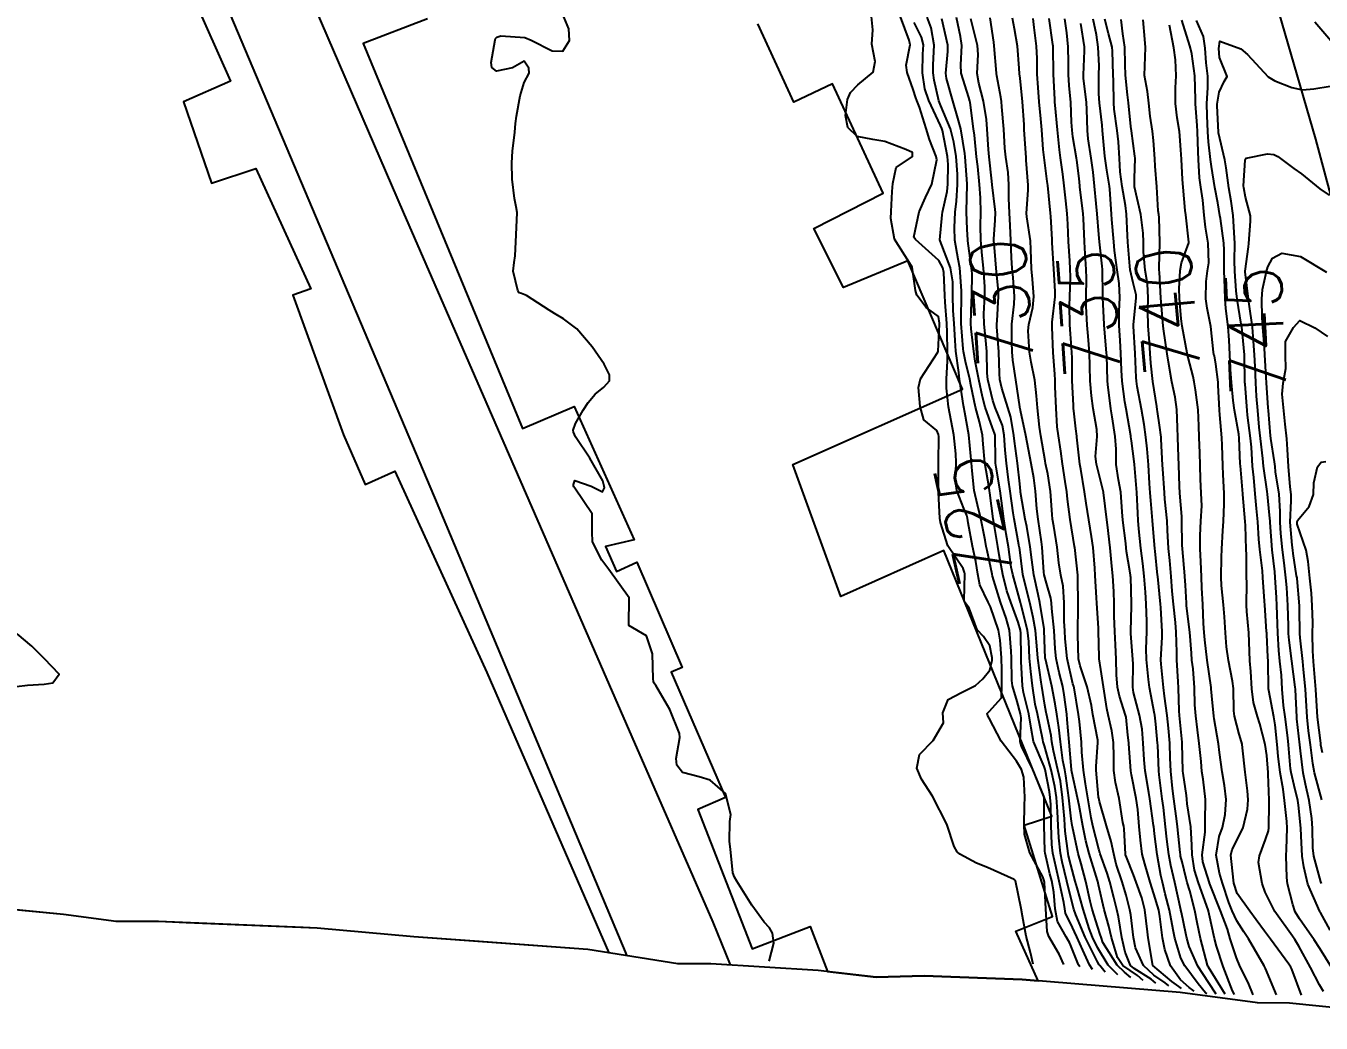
# Model space of a CAD drawing. Header units: metres. Extents: x 307586 to 320046, y 7427249 to 7434250.
# Drawn here: x 312588.5 to 312681.7, y 7431676.1 to 7431747.8 of the extents above; entities that cross this region are included whole.
import ezdxf
from ezdxf.enums import TextEntityAlignment as Align

# ---------------------------------------------------------------- set-up
doc = ezdxf.new("R2010")
doc.units = ezdxf.units.M
doc.header["$MEASUREMENT"] = 0
for name, color, linetype in [('Area', 45, 'Continuous'), ('Cotas', 45, 'Continuous'), ('Curvas de Nivel 1m', 11, 'Continuous'), ('Curvas de Nivel 5m', 15, 'Continuous'), ('Edificações', 30, 'Continuous'), ('Vias Primárias', 230, 'Continuous')]:
    doc.layers.add(name, color=color, linetype=linetype)
doc.styles.add('Style-STANDARD', font='STANDARD.shx')

msp = doc.modelspace()

# ---------------------------------------------------------------- linework, layer by layer
at = {"layer": 'Area'}
msp.add_polyline3d([(312692.459, 7431676.199, 750.47), (312679.41, 7431677.531, 742.591), (312677.107, 7431677.541, 741.64), (312671.544, 7431678.3, 740.989), (312660.178, 7431679.226, 726.461), (312653.148, 7431679.488, 726.862), (312649.679, 7431679.393, 724.551), (312645.508, 7431679.874, 726.24), (312637.781, 7431680.359, 722.692), (312635.425, 7431680.349, 722.73), (312628.939, 7431681.383, 722.869), (312616.424, 7431682.293, 725.75), (312609.477, 7431682.925, 726.231), (312608.456, 7431682.952, 726.271), (312598.061, 7431683.39, 725.202), (312595.015, 7431683.401, 725.82), (312591.212, 7431683.895, 722.299), (312583.632, 7431684.649, 725.821)], dxfattribs=at)
at = {"layer": 'Curvas de Nivel 1m', "flags": 128}
for points, elevation in [([(312641.993, 7431680.55), (312642.317, 7431681.845), (312642.228, 7431682.551), (312642, 7431682.927), (312641.631, 7431683.354), (312640.729, 7431684.569), (312639.669, 7431686.293), (312639.501, 7431686.582), (312639.375, 7431686.884), (312639.198, 7431688.585), (312639.134, 7431689.15), (312639.151, 7431690.586), (312639.225, 7431691.08), (312638.849, 7431692.589), (312637.752, 7431693.554), (312636.942, 7431693.799), (312635.758, 7431694.109), (312635.353, 7431694.634), (312635.282, 7431695.123), (312635.546, 7431696.632), (312635.526, 7431696.902), (312634.836, 7431698.64), (312633.83, 7431700.362), (312633.719, 7431700.539), (312633.675, 7431700.652), (312633.637, 7431700.852), (312633.587, 7431702.654), (312633.158, 7431703.943), (312631.883, 7431704.68), (312631.913, 7431706.68), (312630.448, 7431708.695), (312629.94, 7431709.381), (312629.266, 7431710.707), (312629.246, 7431711.425), (312629.254, 7431712.707), (312628.001, 7431714.549), (312627.928, 7431714.647), (312627.901, 7431714.722), (312627.903, 7431714.823), (312628.009, 7431715.104), (312629.17, 7431714.708), (312629.999, 7431714.302), (312630.129, 7431714.571), (312630.12, 7431714.699), (312630.009, 7431715.073), (312629.072, 7431716.71), (312628.048, 7431718.249), (312627.906, 7431718.576), (312627.884, 7431718.723), (312628.058, 7431719.198), (312628.614, 7431720.168), (312628.962, 7431720.711), (312629.478, 7431721.311), (312630.09, 7431721.823), (312630.507, 7431722.285), (312630.49, 7431722.696), (312630.111, 7431723.461), (312629.261, 7431724.709), (312628.142, 7431726.007), (312627.195, 7431726.734), (312626.533, 7431727.12), (312626.159, 7431727.359), (312624.533, 7431728.403), (312624.171, 7431728.545), (312624.001, 7431728.602), (312623.907, 7431728.774), (312623.577, 7431730.169), (312623.643, 7431730.778), (312623.709, 7431731.268), (312623.788, 7431732.777), (312623.847, 7431734.384), (312623.793, 7431734.777), (312623.655, 7431735.376), (312623.5, 7431736.782), (312623.462, 7431737.96), (312623.509, 7431738.782), (312623.677, 7431740.15), (312623.741, 7431740.779), (312623.802, 7431741.297), (312624.059, 7431742.774), (312624.352, 7431743.722), (312624.719, 7431744.407), (312624.7, 7431744.767), (312624.37, 7431745.272), (312623.51, 7431744.783), (312622.36, 7431744.531), (312622.032, 7431744.803), (312621.996, 7431745.174), (312622.278, 7431746.801), (312622.3, 7431746.885), (312622.386, 7431746.996), (312622.684, 7431747.092), (312624.395, 7431746.971), (312624.862, 7431746.765), (312626.382, 7431745.999), (312627.148, 7431745.976), (312627.616, 7431746.738), (312627.564, 7431747.576), (312627.093, 7431748.743)], 723), ([(312660.973, 7431680.33), (312660.778, 7431681.155), (312660.472, 7431682.332), (312660.206, 7431683.766), (312660.12, 7431684.335), (312659.703, 7431686.309), (312659.694, 7431686.34), (312659.673, 7431686.367), (312659.605, 7431686.409), (312657.682, 7431687.278), (312656.895, 7431687.582), (312655.691, 7431688.234), (312655.512, 7431688.392), (312655.294, 7431688.797), (312654.774, 7431690.399), (312653.743, 7431692.41), (312652.955, 7431693.623), (312652.61, 7431694.427), (312652.792, 7431695.41), (312653.793, 7431696.41), (312654.526, 7431697.682), (312654.473, 7431698.403), (312654.854, 7431699.368), (312655.828, 7431699.866), (312656.819, 7431700.375), (312657.352, 7431700.856), (312657.85, 7431701.475), (312658.034, 7431702.184), (312658.037, 7431702.358), (312657.872, 7431703.222), (312657.399, 7431703.888), (312656.953, 7431704.374), (312656.374, 7431705.915), (312656.036, 7431706.388), (312656.01, 7431706.485), (312656.056, 7431708.388), (312656.047, 7431708.501), (312655.937, 7431708.785), (312654.835, 7431710.401), (312654.303, 7431712.082), (312654.275, 7431712.407), (312654.171, 7431714.239), (312654.166, 7431714.408), (312654.157, 7431716.282), (312654.158, 7431716.409), (312654.186, 7431718.274), (312654.17, 7431718.409), (312654.056, 7431718.69), (312653.107, 7431719.468), (312652.845, 7431720.428), (312652.733, 7431721.791), (312652.864, 7431722.429), (312654.122, 7431724.342), (312654.135, 7431724.397), (312654.247, 7431726.314), (312654.245, 7431726.409), (312654.158, 7431726.893), (312653.281, 7431727.54), (312652.601, 7431728.434), (312652.513, 7431728.771), (312652.277, 7431730.439), (312652.195, 7431730.574), (312651.007, 7431732.452), (312650.747, 7431733.946), (312650.759, 7431734.455), (312650.83, 7431735.889), (312650.889, 7431736.454), (312651.128, 7431737.608), (312652.293, 7431738.405), (312652.306, 7431738.44), (312652.308, 7431738.455), (312652.296, 7431738.7), (312651.822, 7431738.92), (312650.303, 7431739.475), (312649.454, 7431739.622), (312648.306, 7431739.836), (312647.641, 7431740.497), (312647.477, 7431741.347), (312647.631, 7431742.497), (312647.837, 7431743.006), (312648.354, 7431743.56), (312649.468, 7431744.473), (312649.602, 7431745.244), (312649.362, 7431746.475), (312649.433, 7431747.505), (312649.34, 7431748.476)], 724), ([(312664.333, 7431680.13), (312664.244, 7431680.283), (312663.616, 7431681.836), (312663.361, 7431682.294), (312662.733, 7431683.403), (312662.567, 7431684.306), (312662.464, 7431685.505), (312662.31, 7431686.31), (312662.189, 7431686.824), (312661.843, 7431688.318), (312661.824, 7431688.448), (312661.776, 7431690.319), (312661.763, 7431692.299), (312661.762, 7431692.32), (312661.759, 7431692.336), (312661.744, 7431692.403), (312660.963, 7431694.328), (312660.133, 7431695.991), (312660.038, 7431696.338), (312660.108, 7431698.039), (312660.074, 7431698.337), (312659.822, 7431699.215), (312659.495, 7431700.343), (312659.455, 7431700.727), (312659.409, 7431702.345), (312659.389, 7431702.824), (312659.27, 7431704.346), (312659.039, 7431705.205), (312658.624, 7431706.353), (312658.058, 7431708.233), (312658.03, 7431708.359), (312657.938, 7431708.826), (312657.669, 7431710.083), (312657.608, 7431710.365), (312657.519, 7431710.807), (312657.21, 7431712.372), (312656.981, 7431713.363), (312656.742, 7431714.379), (312656.595, 7431715.811), (312656.542, 7431716.382), (312656.497, 7431716.845), (312656.346, 7431718.387), (312656.069, 7431719.995), (312655.987, 7431720.391), (312655.97, 7431720.496), (312655.681, 7431722.394), (312655.619, 7431722.883), (312655.417, 7431724.397), (312655.357, 7431725.176), (312655.288, 7431726.399), (312655.233, 7431727.328), (312655.208, 7431728.4), (312655.188, 7431729.395), (312655.023, 7431730.402), (312654.285, 7431732.346), (312654.27, 7431732.41), (312654.431, 7431734.218), (312654.462, 7431734.408), (312654.788, 7431735.882), (312654.845, 7431736.404), (312654.869, 7431737.822), (312654.816, 7431738.405), (312654.453, 7431740.267), (312654.413, 7431740.409), (312654.316, 7431740.633), (312653.462, 7431742.423), (312653.184, 7431743.26), (312653.011, 7431744.43), (312653.05, 7431745.763), (312653.077, 7431746.43), (312652.953, 7431746.986), (312652.409, 7431748.039)], 726), ([(312665.243, 7431679.94), (312665.035, 7431680.276), (312664.555, 7431681.334), (312664.126, 7431682.285), (312663.633, 7431683.32), (312663.313, 7431683.969), (312663.25, 7431684.296), (312663.19, 7431684.757), (312662.852, 7431686.302), (312662.631, 7431687.254), (312662.404, 7431688.309), (312662.324, 7431688.936), (312662.271, 7431690.312), (312662.244, 7431691.804), (312662.206, 7431692.313), (312662.147, 7431692.714), (312661.834, 7431694.319), (312661.766, 7431694.531), (312661.006, 7431696.328), (312660.831, 7431697.301), (312660.668, 7431698.331), (312660.291, 7431699.872), (312660.217, 7431700.336), (312660.114, 7431702.083), (312660.104, 7431702.338), (312660.088, 7431704.13), (312660.064, 7431704.338), (312659.891, 7431704.91), (312659.363, 7431706.346), (312659.093, 7431707.177), (312658.795, 7431708.351), (312658.531, 7431709.77), (312658.439, 7431710.355), (312658.116, 7431712.224), (312658.094, 7431712.359), (312657.992, 7431713.295), (312657.863, 7431714.224), (312657.839, 7431714.362), (312657.801, 7431714.568), (312657.497, 7431716.368), (312657.39, 7431717.72), (312657.334, 7431718.377), (312657.112, 7431719.33), (312656.823, 7431720.383), (312656.501, 7431721.982), (312656.418, 7431722.387), (312656.116, 7431723.658), (312655.969, 7431724.392), (312655.944, 7431724.573), (312655.809, 7431726.393), (312655.796, 7431726.754), (312655.812, 7431728.394), (312655.813, 7431728.757), (312655.706, 7431730.395), (312655.587, 7431731.011), (312655.339, 7431732.399), (312655.322, 7431733.31), (312655.377, 7431734.399), (312655.455, 7431735.198), (312655.535, 7431736.397), (312655.534, 7431737.144), (312655.429, 7431738.399), (312655.279, 7431739.425), (312655.035, 7431740.403), (312654.337, 7431742.039), (312654.195, 7431742.412), (312653.845, 7431743.905), (312653.775, 7431744.419), (312653.793, 7431744.998), (312653.859, 7431746.418), (312653.63, 7431747.647), (312653.363, 7431748.426)], 727), ([(312666.163, 7431679.74), (312665.765, 7431680.225), (312665.73, 7431680.268), (312665.596, 7431680.484), (312664.716, 7431682.279), (312664.058, 7431683.867), (312663.915, 7431684.287), (312663.657, 7431685.21), (312663.391, 7431686.294), (312663.075, 7431687.687), (312662.955, 7431688.301), (312662.813, 7431689.413), (312662.769, 7431690.304), (312662.738, 7431691.295), (312662.653, 7431692.306), (312662.541, 7431693.098), (312662.284, 7431694.312), (312661.789, 7431696.037), (312661.696, 7431696.321), (312661.665, 7431696.451), (312661.279, 7431698.325), (312661.132, 7431699.014), (312660.932, 7431700.329), (312660.817, 7431701.362), (312660.726, 7431702.331), (312660.67, 7431703.537), (312660.579, 7431704.333), (312660.118, 7431706.13), (312660.059, 7431706.339), (312659.918, 7431706.864), (312659.508, 7431708.344), (312659.402, 7431708.882), (312659.201, 7431710.348), (312659.047, 7431711.269), (312658.869, 7431712.351), (312658.703, 7431713.646), (312658.603, 7431714.354), (312658.319, 7431716.067), (312658.274, 7431716.358), (312658.262, 7431716.585), (312658.235, 7431718.367), (312658.208, 7431718.521), (312658.058, 7431718.904), (312657.527, 7431720.375), (312657.338, 7431721.124), (312657.067, 7431722.38), (312656.809, 7431723.69), (312656.72, 7431724.384), (312656.527, 7431726.006), (312656.502, 7431726.387), (312656.55, 7431728.006), (312656.561, 7431728.386), (312656.579, 7431729.996), (312656.551, 7431730.386), (312656.278, 7431732.334), (312656.27, 7431732.39), (312656.231, 7431733.191), (312656.184, 7431734.391), (312656.182, 7431734.453), (312656.223, 7431736.39), (312656.223, 7431736.441), (312656.081, 7431738.392), (312656.062, 7431738.626), (312655.764, 7431740.395), (312655.56, 7431741.162), (312655.204, 7431742.401), (312654.746, 7431744.019), (312654.695, 7431744.407), (312654.846, 7431745.946), (312654.835, 7431746.406), (312654.412, 7431748.306)], 728), ([(312667.073, 7431679.55), (312666.629, 7431679.997), (312666.384, 7431680.258), (312665.612, 7431681.526), (312665.252, 7431682.274), (312665.004, 7431682.902), (312664.568, 7431684.281), (312664.138, 7431685.813), (312664.011, 7431686.287), (312663.685, 7431687.46), (312663.52, 7431688.121), (312663.489, 7431688.293), (312663.292, 7431689.879), (312663.265, 7431690.297), (312663.244, 7431690.773), (312663.097, 7431692.3), (312662.936, 7431693.484), (312662.763, 7431694.305), (312662.431, 7431695.663), (312662.326, 7431696.312), (312662.265, 7431696.78), (312661.929, 7431698.318), (312661.91, 7431698.414), (312661.819, 7431698.954), (312661.607, 7431700.322), (312661.565, 7431700.595), (312661.303, 7431702.326), (312661.258, 7431702.937), (312661.143, 7431704.327), (312660.978, 7431705.248), (312660.738, 7431706.332), (312660.328, 7431707.937), (312660.246, 7431708.337), (312659.987, 7431710.305), (312659.981, 7431710.34), (312659.955, 7431710.483), (312659.61, 7431712.344), (312659.541, 7431712.791), (312659.32, 7431714.347), (312659.206, 7431715.158), (312659.059, 7431716.35), (312658.969, 7431717.278), (312658.903, 7431718.357), (312658.766, 7431719.065), (312658.248, 7431720.367), (312658.08, 7431720.855), (312657.722, 7431722.374), (312657.657, 7431722.825), (312657.633, 7431724.375), (312657.596, 7431724.911), (312657.444, 7431726.377), (312657.438, 7431727.099), (312657.502, 7431728.377), (312657.502, 7431729.055), (312657.406, 7431730.378), (312657.31, 7431731.275), (312657.216, 7431732.38), (312657.183, 7431733.431), (312657.204, 7431734.38), (312657.2, 7431735.439), (312657.126, 7431736.381), (312656.99, 7431737.679), (312656.909, 7431738.384), (312656.747, 7431739.947), (312656.696, 7431740.386), (312656.453, 7431742.277), (312656.426, 7431742.389), (312656.345, 7431742.642), (312655.798, 7431744.396), (312655.765, 7431745.003), (312655.841, 7431746.396), (312655.76, 7431747.036), (312655.472, 7431748.399)], 729), ([(312668.903, 7431679.16), (312668.491, 7431679.507), (312667.435, 7431680.242), (312667.039, 7431680.811), (312666.624, 7431682.255), (312666.427, 7431683.054), (312666.076, 7431684.263), (312665.669, 7431686.034), (312665.629, 7431686.27), (312665.613, 7431686.331), (312665.018, 7431688.277), (312664.779, 7431689.203), (312664.546, 7431690.282), (312664.276, 7431691.744), (312664.176, 7431692.286), (312663.761, 7431694.147), (312663.738, 7431694.266), (312663.735, 7431694.29), (312663.726, 7431694.328), (312663.567, 7431696.293), (312663.436, 7431697.922), (312663.396, 7431698.296), (312663.209, 7431699.682), (312663.102, 7431700.301), (312662.857, 7431701.295), (312662.634, 7431702.308), (312662.565, 7431703.005), (312662.484, 7431704.311), (312662.322, 7431705.898), (312662.3, 7431706.314), (312662.259, 7431706.657), (312661.927, 7431707.714), (312661.766, 7431708.322), (312661.738, 7431708.519), (312661.623, 7431710.323), (312661.582, 7431710.7), (312661.334, 7431712.326), (312661.245, 7431713.073), (312661.15, 7431714.329), (312661.037, 7431715.31), (312660.845, 7431716.332), (312660.543, 7431717.84), (312660.445, 7431718.336), (312660.071, 7431720.138), (312660.037, 7431720.305), (312660.029, 7431720.341), (312660.011, 7431720.404), (312659.733, 7431722.346), (312659.526, 7431723.758), (312659.475, 7431724.35), (312659.438, 7431725.046), (312659.448, 7431726.351), (312659.613, 7431727.794), (312659.639, 7431728.348), (312659.529, 7431729.693), (312659.461, 7431730.351), (312659.412, 7431731.144), (312659.361, 7431732.353), (312659.315, 7431733.435), (312659.279, 7431734.354), (312659.239, 7431735.374), (312659.223, 7431736.356), (312659.168, 7431737.243), (312659.004, 7431738.359), (312658.936, 7431738.997), (312658.857, 7431740.362), (312658.724, 7431741.978), (312658.691, 7431742.365), (312658.651, 7431742.671), (312658.361, 7431744.217), (312658.336, 7431744.37), (312658.334, 7431744.399), (312658.181, 7431746.372), (312658.146, 7431746.622), (312657.878, 7431748.375)], 731), ([(312669.813, 7431678.97), (312669.474, 7431679.249), (312668.246, 7431680.014), (312667.982, 7431680.236), (312667.607, 7431681.189), (312667.352, 7431682.244), (312667.112, 7431683.722), (312666.999, 7431684.25), (312666.781, 7431685.128), (312666.497, 7431686.258), (312666.297, 7431686.879), (312665.8, 7431688.268), (312665.771, 7431688.347), (312665.696, 7431688.602), (312665.267, 7431690.274), (312665.154, 7431690.843), (312664.917, 7431692.278), (312664.738, 7431693.295), (312664.598, 7431694.282), (312664.487, 7431695.579), (312664.45, 7431696.283), (312664.317, 7431697.776), (312664.237, 7431698.286), (312663.919, 7431700.203), (312663.899, 7431700.289), (312663.836, 7431700.482), (312663.416, 7431702.297), (312663.29, 7431703.712), (312663.261, 7431704.299), (312663.213, 7431704.98), (312663.2, 7431706.301), (312663.125, 7431707.502), (312662.973, 7431708.304), (312662.827, 7431709.192), (312662.699, 7431710.309), (312662.458, 7431711.831), (312662.374, 7431712.314), (312662.342, 7431712.671), (312662.224, 7431714.317), (312662.022, 7431715.583), (312661.868, 7431716.322), (312661.834, 7431716.523), (312661.533, 7431718.325), (312661.444, 7431718.941), (312661.289, 7431720.328), (312661.217, 7431721.197), (312661.09, 7431722.33), (312660.839, 7431723.609), (312660.718, 7431724.334), (312660.617, 7431725.864), (312660.657, 7431726.335), (312660.944, 7431727.554), (312661.033, 7431728.331), (312660.924, 7431729.594), (312660.854, 7431730.333), (312660.821, 7431731.727), (312660.775, 7431732.334), (312660.519, 7431734.059), (312660.509, 7431734.337), (312660.611, 7431735.993), (312660.608, 7431736.337), (312660.483, 7431738.146), (312660.47, 7431738.338), (312660.337, 7431740.315), (312660.34, 7431740.34), (312660.319, 7431740.716), (312660.214, 7431742.342), (312660.045, 7431744.029), (312660.003, 7431744.345), (312659.968, 7431744.747), (312659.853, 7431746.348), (312659.642, 7431747.588), (312659.489, 7431748.354)], 732), ([(312670.733, 7431678.77), (312670.47, 7431678.987), (312669.661, 7431679.524), (312668.918, 7431680.227), (312668.347, 7431681.498), (312668.19, 7431682.234), (312668.009, 7431683.867), (312667.944, 7431684.237), (312667.659, 7431685.289), (312667.375, 7431686.244), (312666.96, 7431687.525), (312666.771, 7431688.254), (312666.581, 7431689.136), (312666.253, 7431690.262), (312665.739, 7431692.031), (312665.695, 7431692.27), (312665.686, 7431692.328), (312665.506, 7431694.273), (312665.5, 7431694.539), (312665.637, 7431696.272), (312665.628, 7431696.438), (312665.279, 7431698.275), (312665.171, 7431698.925), (312664.864, 7431700.28), (312664.353, 7431701.787), (312664.232, 7431702.286), (312664.188, 7431703.979), (312664.19, 7431704.287), (312664.216, 7431705.979), (312664.217, 7431706.287), (312664.193, 7431708.025), (312664.18, 7431708.288), (312663.966, 7431710.277), (312663.954, 7431710.35), (312663.638, 7431712.295), (312663.456, 7431713.757), (312663.394, 7431714.299), (312663.28, 7431715.035), (312663.093, 7431716.304), (312662.962, 7431717.226), (312662.793, 7431718.309), (312662.708, 7431718.959), (312662.622, 7431720.312), (312662.57, 7431721.839), (312662.557, 7431722.313), (312662.534, 7431722.741), (312662.413, 7431724.316), (312662.343, 7431726.124), (312662.334, 7431726.317), (312662.34, 7431726.502), (312662.551, 7431728.314), (312662.561, 7431728.699), (312662.461, 7431730.316), (312662.349, 7431732.19), (312662.341, 7431732.318), (312662.337, 7431732.431), (312662.241, 7431734.082), (312662.225, 7431734.32), (312662.224, 7431734.34), (312662.024, 7431736.322), (312661.987, 7431736.612), (312661.769, 7431738.325), (312661.709, 7431738.916), (312661.595, 7431740.327), (312661.529, 7431741.124), (312661.42, 7431742.329), (312661.327, 7431743.356), (312661.275, 7431744.331), (312661.255, 7431745.456), (312661.217, 7431746.332), (312661.058, 7431747.682), (312660.968, 7431748.334)], 733), ([(312671.643, 7431678.58), (312671.467, 7431678.724), (312670.965, 7431679.073), (312669.589, 7431680.22), (312669.244, 7431682.224), (312669.194, 7431682.658), (312669.022, 7431684.226), (312668.794, 7431685.091), (312668.39, 7431686.233), (312668.2, 7431686.756), (312667.691, 7431688.027), (312667.633, 7431688.182), (312667.621, 7431688.241), (312667.533, 7431690.065), (312667.502, 7431690.243), (312667.437, 7431690.524), (312667.163, 7431692.249), (312666.895, 7431693.394), (312666.78, 7431694.255), (312666.79, 7431695.242), (312666.752, 7431696.256), (312666.643, 7431697.099), (312666.381, 7431698.261), (312666.277, 7431698.722), (312666.03, 7431700.267), (312665.852, 7431701.524), (312665.736, 7431702.271), (312665.722, 7431702.414), (312665.68, 7431704.272), (312665.669, 7431704.489), (312665.553, 7431706.274), (312665.532, 7431706.659), (312665.441, 7431708.275), (312665.404, 7431708.81), (312665.284, 7431710.277), (312665.172, 7431711.071), (312664.973, 7431712.28), (312664.79, 7431713.487), (312664.67, 7431714.283), (312664.398, 7431715.915), (312664.343, 7431716.287), (312664.13, 7431718.212), (312664.122, 7431718.289), (312664.058, 7431718.823), (312663.898, 7431720.12), (312663.884, 7431720.293), (312663.872, 7431720.497), (312663.783, 7431722.295), (312663.778, 7431723.954), (312663.77, 7431724.295), (312663.744, 7431724.68), (312663.625, 7431726.298), (312663.587, 7431727.718), (312663.611, 7431728.298), (312663.663, 7431729.773), (312663.646, 7431730.298), (312663.608, 7431730.893), (312663.524, 7431732.3), (312663.467, 7431733.534), (312663.423, 7431734.302), (312663.338, 7431735.223), (312663.211, 7431736.306), (312663.107, 7431737.133), (312662.948, 7431738.31), (312662.875, 7431738.888), (312662.729, 7431740.314), (312662.564, 7431742.092), (312662.546, 7431742.317), (312662.533, 7431742.505), (312662.433, 7431744.319), (312662.414, 7431746.299), (312662.414, 7431746.32), (312662.412, 7431746.338), (312662.394, 7431746.467), (312662.126, 7431748.323)], 734), ([(312673.473, 7431678.19), (312673.436, 7431678.217), (312673.375, 7431678.272), (312672.861, 7431678.9), (312671.888, 7431680.196), (312671.601, 7431680.747), (312671.165, 7431682.205), (312671.049, 7431682.785), (312670.781, 7431684.209), (312670.479, 7431685.394), (312670.275, 7431686.214), (312670.164, 7431686.701), (312669.894, 7431688.218), (312669.708, 7431689.707), (312669.651, 7431690.221), (312669.645, 7431690.29), (312669.369, 7431692.224), (312669.292, 7431692.68), (312669.047, 7431694.227), (312668.973, 7431695.03), (312668.895, 7431696.229), (312668.809, 7431697.224), (312668.636, 7431698.232), (312668.202, 7431699.863), (312668.143, 7431700.237), (312668.162, 7431701.933), (312668.152, 7431702.237), (312668.011, 7431704.109), (312668.008, 7431704.239), (312668.045, 7431706.105), (312668.045, 7431706.239), (312667.996, 7431708.175), (312667.991, 7431708.239), (312667.986, 7431708.292), (312667.937, 7431708.603), (312667.705, 7431710.007), (312667.674, 7431710.253), (312667.641, 7431710.569), (312667.438, 7431712.255), (312667.391, 7431712.854), (312667.282, 7431714.257), (312667.112, 7431715.163), (312666.949, 7431716.261), (312666.94, 7431717.365), (312666.871, 7431718.262), (312666.654, 7431719.677), (312666.569, 7431720.265), (312666.347, 7431722.02), (312666.326, 7431722.268), (312666.273, 7431724.117), (312666.264, 7431724.269), (312666.145, 7431725.721), (312666.095, 7431726.271), (312666.089, 7431726.335), (312665.996, 7431728.272), (312665.994, 7431728.453), (312665.956, 7431730.272), (312665.939, 7431730.53), (312665.761, 7431732.275), (312665.713, 7431732.79), (312665.572, 7431734.277), (312665.5, 7431735.031), (312665.398, 7431736.279), (312665.292, 7431737.271), (312665.14, 7431738.282), (312664.927, 7431739.664), (312664.878, 7431740.284), (312664.842, 7431741.779), (312664.804, 7431742.285), (312664.605, 7431744.043), (312664.6, 7431744.288), (312664.683, 7431745.993), (312664.668, 7431746.287), (312664.41, 7431747.976)], 736), ([(312674.153, 7431678.16), (312673.581, 7431679.009), (312672.821, 7431680.182), (312672.208, 7431681.597), (312672.043, 7431682.194), (312671.967, 7431682.536), (312671.641, 7431684.049), (312671.608, 7431684.2), (312671.601, 7431684.243), (312671.175, 7431686.205), (312670.887, 7431687.41), (312670.734, 7431688.21), (312670.603, 7431689.312), (312670.51, 7431690.212), (312670.346, 7431691.601), (312670.267, 7431692.215), (312670.036, 7431693.942), (312670.013, 7431694.217), (312669.938, 7431696.071), (312669.927, 7431696.219), (312669.807, 7431697.582), (312669.729, 7431698.221), (312669.714, 7431698.321), (312669.336, 7431700.225), (312669.271, 7431700.796), (312669.138, 7431702.227), (312669.101, 7431702.997), (312669.152, 7431704.227), (312669.161, 7431704.961), (312669.113, 7431706.228), (312669.064, 7431707.086), (312668.967, 7431708.23), (312668.859, 7431709.148), (312668.73, 7431710.238), (312668.582, 7431711.633), (312668.529, 7431712.242), (312668.5, 7431712.755), (312668.442, 7431714.243), (312668.295, 7431715.98), (312668.271, 7431716.246), (312668.253, 7431716.465), (312668.05, 7431717.947), (312668.009, 7431718.25), (312667.996, 7431718.309), (312667.661, 7431720.254), (312667.577, 7431720.758), (312667.378, 7431722.257), (312667.325, 7431723.043), (312667.288, 7431724.258), (312667.232, 7431725.164), (312667.163, 7431726.26), (312667.154, 7431727.269), (312667.214, 7431728.26), (312667.168, 7431729.275), (312667.017, 7431730.262), (312666.837, 7431731.64), (312666.78, 7431732.264), (312666.636, 7431733.869), (312666.606, 7431734.266), (312666.486, 7431736.051), (312666.46, 7431736.268), (312666.284, 7431737.421), (312666.151, 7431738.271), (312666.13, 7431738.436), (312665.974, 7431740.273), (312665.942, 7431740.651), (312665.755, 7431742.276), (312665.705, 7431742.921), (312665.707, 7431744.277), (312665.719, 7431744.931), (312665.662, 7431746.277), (312665.524, 7431747.157), (312665.294, 7431748.281)], 737), ([(312674.803, 7431678.16), (312673.592, 7431680.1), (312673.549, 7431680.171), (312673.518, 7431680.247), (312673.018, 7431682.179), (312672.778, 7431683.326), (312672.599, 7431684.186), (312672.255, 7431685.601), (312672.067, 7431686.194), (312671.977, 7431686.496), (312671.688, 7431687.691), (312671.588, 7431688.097), (312671.567, 7431688.201), (312671.55, 7431688.346), (312671.367, 7431690.203), (312671.32, 7431690.602), (312671.097, 7431692.206), (312671.003, 7431692.955), (312670.892, 7431694.209), (312670.845, 7431695.141), (312670.801, 7431696.21), (312670.72, 7431697.295), (312670.613, 7431698.212), (312670.432, 7431699.609), (312670.367, 7431700.215), (312670.182, 7431701.893), (312670.17, 7431702.217), (312670.263, 7431703.832), (312670.262, 7431704.216), (312670.158, 7431705.969), (312670.136, 7431706.218), (312669.944, 7431708.209), (312669.934, 7431708.305), (312669.748, 7431710.019), (312669.724, 7431710.223), (312669.7, 7431710.481), (312669.558, 7431712.226), (312669.438, 7431713.67), (312669.4, 7431714.229), (312669.355, 7431714.887), (312669.267, 7431716.231), (312669.188, 7431717.377), (312669.095, 7431718.234), (312668.959, 7431719.134), (312668.768, 7431720.24), (312668.468, 7431721.873), (312668.406, 7431722.245), (312668.384, 7431722.524), (312668.321, 7431724.247), (312668.208, 7431726.193), (312668.206, 7431726.249), (312668.206, 7431726.301), (312668.4, 7431728.247), (312668.392, 7431728.464), (312668.184, 7431729.324), (312667.966, 7431730.252), (312667.926, 7431730.524), (312667.787, 7431732.254), (312667.756, 7431732.726), (312667.685, 7431734.256), (312667.619, 7431734.89), (312667.379, 7431736.259), (312667.249, 7431737.295), (312667.198, 7431738.261), (312667.11, 7431739.457), (312667.013, 7431740.263), (312666.803, 7431741.798), (312666.771, 7431742.266), (312666.748, 7431743.877), (312666.734, 7431744.266), (312666.685, 7431745.971), (312666.654, 7431746.267), (312666.403, 7431747.247), (312666.138, 7431748.273)], 738), ([(312675.453, 7431678.15), (312675.312, 7431678.416), (312674.656, 7431680.159), (312674.169, 7431681.61), (312674.015, 7431682.166), (312673.64, 7431683.92), (312673.601, 7431684.129), (312673.594, 7431684.171), (312673.571, 7431684.244), (312672.874, 7431686.182), (312672.587, 7431687.091), (312672.416, 7431688.189), (312672.4, 7431688.889), (312672.313, 7431690.191), (312672.068, 7431691.865), (312672.037, 7431692.196), (312672.012, 7431692.462), (312671.761, 7431694.054), (312671.745, 7431694.2), (312671.744, 7431694.22), (312671.7, 7431696.201), (312671.694, 7431696.301), (312671.503, 7431698.203), (312671.479, 7431698.541), (312671.437, 7431700.204), (312671.415, 7431700.629), (312671.321, 7431702.205), (312671.31, 7431702.764), (312671.26, 7431704.206), (312671.21, 7431704.89), (312671.069, 7431706.208), (312670.984, 7431707.148), (312670.903, 7431708.21), (312670.802, 7431709.353), (312670.725, 7431710.212), (312670.648, 7431711.538), (312670.607, 7431712.214), (312670.458, 7431713.755), (312670.418, 7431714.216), (312670.304, 7431715.942), (312670.285, 7431716.217), (312670.189, 7431718.081), (312670.181, 7431718.219), (312670.062, 7431719.093), (312669.926, 7431720.077), (312669.904, 7431720.223), (312669.865, 7431720.435), (312669.577, 7431722.228), (312669.434, 7431723.548), (312669.394, 7431724.231), (312669.344, 7431725.023), (312669.251, 7431726.234), (312669.229, 7431727.3), (312669.254, 7431728.234), (312669.193, 7431729.244), (312669.04, 7431730.237), (312668.912, 7431731.54), (312668.905, 7431732.24), (312668.887, 7431732.898), (312668.732, 7431734.243), (312668.272, 7431736.213), (312668.264, 7431736.25), (312668.279, 7431736.839), (312668.322, 7431738.25), (312668.319, 7431738.275), (312668.295, 7431738.434), (312668.045, 7431740.253), (312668.003, 7431740.568), (312667.831, 7431742.255), (312667.777, 7431742.828), (312667.627, 7431744.257), (312667.6, 7431745.032), (312667.566, 7431746.258), (312667.438, 7431747.224), (312667.316, 7431748.261)], 739), ([(312678.493, 7431678.11), (312677.694, 7431680.017), (312677.644, 7431680.119), (312677.594, 7431680.21), (312676.474, 7431682.137), (312676.135, 7431682.649), (312675.636, 7431683.432), (312675.297, 7431684.153), (312675.056, 7431684.752), (312674.591, 7431686.161), (312674.39, 7431686.873), (312674.134, 7431688.166), (312674.362, 7431689.508), (312674.594, 7431690.161), (312674.794, 7431691.092), (312674.854, 7431692.159), (312674.745, 7431693.168), (312674.575, 7431694.162), (312674.389, 7431695.558), (312674.308, 7431696.165), (312674.007, 7431697.972), (312673.975, 7431698.168), (312673.827, 7431699.617), (312673.786, 7431700.124), (312673.784, 7431700.171), (312673.777, 7431700.227), (312673.488, 7431702.176), (312673.338, 7431703.639), (312673.292, 7431704.179), (312673.241, 7431704.831), (312673.182, 7431706.181), (312673.125, 7431707.382), (312673.091, 7431708.183), (312673.05, 7431709.289), (312673.002, 7431710.184), (312672.991, 7431711.162), (312673.05, 7431712.184), (312673.104, 7431713.293), (312673.067, 7431714.184), (312673.006, 7431715.197), (312672.983, 7431716.186), (312672.96, 7431717.105), (312672.918, 7431718.187), (312672.903, 7431719.029), (312672.854, 7431720.188), (312672.659, 7431721.627), (312672.567, 7431722.193), (312672.49, 7431722.578), (312672.121, 7431723.958), (312672.066, 7431724.201), (312672.051, 7431724.273), (312671.703, 7431726.204), (312671.635, 7431726.728), (312671.515, 7431728.207), (312671.488, 7431728.898), (312671.551, 7431730.206), (312671.65, 7431730.756), (312672.168, 7431732.201), (312672.176, 7431732.247), (312671.95, 7431734.203), (312671.92, 7431734.531), (312671.779, 7431736.205), (312671.733, 7431736.751), (312671.657, 7431738.206), (312671.614, 7431738.893), (312671.499, 7431740.208), (312671.342, 7431741.196), (312671.209, 7431742.211), (312671.212, 7431743.353), (312671.268, 7431744.211), (312671.229, 7431745.363), (312671.097, 7431746.213), (312670.782, 7431747.843)], 741), ([(312680.293, 7431678.09), (312679.591, 7431679.956), (312679.526, 7431680.101), (312679.377, 7431680.321), (312678.065, 7431682.116), (312677.629, 7431682.696), (312677.024, 7431683.517), (312676.558, 7431684.136), (312675.662, 7431685.418), (312675.42, 7431686.153), (312675.244, 7431687.71), (312675.21, 7431688.155), (312675.287, 7431688.564), (312675.705, 7431689.369), (312676.076, 7431690.145), (312676.399, 7431691.474), (312676.445, 7431692.139), (312676.4, 7431692.791), (312676.225, 7431694.143), (312676.041, 7431695.894), (312676.005, 7431696.147), (312675.964, 7431696.317), (312675.8, 7431696.863), (312675.471, 7431698.153), (312675.423, 7431698.547), (312675.384, 7431700.154), (312675.313, 7431700.683), (312675.026, 7431702.158), (312674.892, 7431703.14), (312674.824, 7431704.161), (312674.752, 7431705.309), (312674.664, 7431706.162), (312674.533, 7431707.558), (312674.516, 7431708.164), (312674.526, 7431709.586), (312674.548, 7431710.164), (312674.624, 7431711.513), (312674.662, 7431712.163), (312674.721, 7431713.438), (312674.708, 7431714.163), (312674.656, 7431715.532), (312674.632, 7431716.164), (312674.571, 7431717.641), (312674.549, 7431718.165), (312674.416, 7431719.82), (312674.389, 7431720.167), (312674.295, 7431721.973), (312674.28, 7431722.168), (312674.116, 7431723.482), (312674.013, 7431724.062), (312673.986, 7431724.172), (312673.953, 7431724.346), (312673.762, 7431726.176), (312673.494, 7431727.508), (312673.4, 7431728.182), (312673.415, 7431729.412), (312673.527, 7431730.18), (312673.618, 7431730.762), (312673.58, 7431732.18), (312673.384, 7431733.332), (312673.277, 7431734.184), (312673.179, 7431735.266), (312673.032, 7431736.189), (312672.95, 7431736.86), (312672.88, 7431738.191), (312672.852, 7431738.746), (312672.796, 7431740.193), (312672.773, 7431740.646), (312672.663, 7431742.195), (312672.659, 7431742.508), (312672.619, 7431744.196), (312672.387, 7431745.776), (312672.288, 7431746.201), (312672.244, 7431746.352), (312671.684, 7431748.207)], 742), ([(312681.855, 7431678.355), (312681.58, 7431678.829), (312680.934, 7431680.087), (312680.08, 7431681.631), (312679.796, 7431682.098), (312679.625, 7431682.337), (312678.359, 7431684.113), (312677.663, 7431685.492), (312677.45, 7431686.123), (312677.196, 7431687.635), (312677.258, 7431688.127), (312677.705, 7431689.293), (312677.904, 7431689.925), (312677.927, 7431690.118), (312677.968, 7431691.889), (312677.961, 7431692.118), (312677.893, 7431693.988), (312677.88, 7431694.119), (312677.781, 7431695.328), (312677.664, 7431696.122), (312677.288, 7431697.608), (312677.107, 7431698.131), (312676.825, 7431699.137), (312676.708, 7431700.137), (312676.628, 7431701.362), (312676.577, 7431702.139), (312676.552, 7431702.825), (312676.486, 7431704.144), (312676.36, 7431705.692), (312676.336, 7431706.146), (312676.339, 7431707.736), (312676.336, 7431708.146), (312676.318, 7431709.777), (312676.303, 7431710.146), (312676.248, 7431711.878), (312676.232, 7431712.148), (312676.06, 7431714.092), (312676.058, 7431714.149), (312676.012, 7431714.733), (312675.884, 7431716.151), (312675.877, 7431716.309), (312675.808, 7431718.152), (312675.774, 7431718.435), (312675.462, 7431720.156), (312675.377, 7431720.864), (312675.257, 7431722.158), (312675.175, 7431723.096), (312675.128, 7431724.16), (312675.09, 7431725.209), (312675.011, 7431726.161), (312674.85, 7431727.479), (312674.786, 7431728.164), (312674.736, 7431729.615), (312674.723, 7431730.165), (312674.712, 7431731.669), (312674.688, 7431732.165), (312674.457, 7431733.952), (312674.42, 7431734.168), (312674.257, 7431735.079), (312674.041, 7431736.173), (312673.802, 7431737.691), (312673.741, 7431738.178), (312673.594, 7431739.469), (312673.544, 7431740.182), (312673.489, 7431741.342), (312673.475, 7431742.183), (312673.542, 7431743.369), (312673.536, 7431744.182), (312673.419, 7431745.143), (312673.346, 7431746.186), (312673.241, 7431747.027), (312672.732, 7431748.195)], 743), ([(312681.249, 7431748.092), (312682.399, 7431746.736)], 743), ([(312682.473, 7431680.067), (312681.613, 7431681.451), (312681.2, 7431682.084), (312680.144, 7431683.589), (312679.836, 7431684.098), (312679.651, 7431684.613), (312679.287, 7431686.104), (312679.222, 7431686.56), (312679.19, 7431688.105), (312679.211, 7431688.591), (312679.256, 7431690.105), (312679.23, 7431690.595), (312679.068, 7431692.107), (312678.953, 7431692.906), (312678.749, 7431694.11), (312678.613, 7431695.279), (312678.539, 7431696.113), (312678.38, 7431697.542), (312678.29, 7431698.115), (312677.935, 7431700.016), (312677.921, 7431700.119), (312677.883, 7431702.099), (312677.878, 7431702.12), (312677.88, 7431702.137), (312677.866, 7431702.412), (312677.786, 7431704.035), (312677.78, 7431704.131), (312677.772, 7431704.244), (312677.638, 7431706.133), (312677.617, 7431706.432), (312677.513, 7431708.134), (312677.467, 7431708.606), (312677.28, 7431710.137), (312677.216, 7431710.885), (312677.133, 7431712.139), (312677.048, 7431713.084), (312676.956, 7431714.14), (312676.843, 7431715.319), (312676.769, 7431716.143), (312676.686, 7431717.505), (312676.624, 7431718.144), (312676.4, 7431719.816), (312676.366, 7431720.147), (312676.221, 7431722.029), (312676.215, 7431722.149), (312676.176, 7431724.096), (312676.172, 7431724.15), (312676.131, 7431724.657), (312675.981, 7431726.152), (312675.95, 7431726.357), (312675.649, 7431728.155), (312675.584, 7431728.751), (312675.481, 7431730.157), (312675.467, 7431730.894), (312675.48, 7431732.157), (312675.447, 7431732.941), (312675.364, 7431734.159), (312675.23, 7431735.188), (312675.065, 7431736.162), (312674.858, 7431737.594), (312674.77, 7431738.165), (312674.312, 7431740.099), (312674.301, 7431740.158), (312674.219, 7431742.05), (312674.222, 7431742.172), (312674.351, 7431743.024), (312674.729, 7431743.797), (312674.939, 7431744.164), (312674.383, 7431745.532), (312674.331, 7431746.171), (312674.398, 7431746.692), (312675.928, 7431746.155), (312676.387, 7431745.735), (312677.88, 7431744.135), (312678.36, 7431743.837), (312679.599, 7431743.355), (312680.354, 7431743.208), (312681.176, 7431743.271), (312682.357, 7431743.454)], 744), ([(312681.721, 7431686.126), (312681.675, 7431686.257), (312681.164, 7431688.085), (312681.092, 7431688.693), (312681.064, 7431690.086), (312681.018, 7431690.792), (312680.845, 7431692.089), (312680.576, 7431693.271), (312680.4, 7431694.094), (312680.206, 7431695.677), (312680.162, 7431696.096), (312679.949, 7431697.961), (312679.939, 7431698.099), (312679.855, 7431700.078), (312679.853, 7431700.1), (312679.835, 7431700.25), (312679.581, 7431702.103), (312679.388, 7431703.615), (312679.354, 7431704.108), (312679.339, 7431704.661), (312679.298, 7431706.109), (312679.226, 7431707.411), (312679.165, 7431708.112), (312679.027, 7431709.197), (312678.921, 7431710.115), (312678.796, 7431711.292), (312678.743, 7431712.119), (312678.745, 7431712.873), (312678.671, 7431714.12), (312678.421, 7431715.73), (312678.379, 7431716.125), (312678.348, 7431716.437), (312678.076, 7431718.13), (312678.072, 7431718.149), (312678.055, 7431718.318), (312677.898, 7431720.132), (312677.88, 7431720.327), (312677.758, 7431722.133), (312677.739, 7431722.502), (312677.65, 7431724.135), (312677.619, 7431724.646), (312677.505, 7431726.136), (312677.462, 7431726.835), (312677.43, 7431728.137), (312677.467, 7431728.85), (312677.754, 7431730.134), (312677.863, 7431730.469), (312678.207, 7431731.096), (312678.873, 7431731.46), (312680.21, 7431731.221), (312682.074, 7431730.081)], 746), ([(312681.744, 7431692.15), (312681.227, 7431694.085), (312681.106, 7431694.754), (312680.927, 7431696.089), (312680.799, 7431697.094), (312680.7, 7431698.091), (312680.627, 7431699.29), (312680.577, 7431700.093), (312680.436, 7431701.513), (312680.369, 7431702.095), (312680.183, 7431703.794), (312680.166, 7431704.097), (312680.148, 7431705.859), (312680.14, 7431706.098), (312679.965, 7431708.067), (312679.96, 7431708.1), (312679.935, 7431708.263), (312679.695, 7431709.849), (312679.665, 7431710.104), (312679.618, 7431710.445), (312679.46, 7431712.108), (312679.542, 7431713.651), (312679.547, 7431714.107), (312679.471, 7431714.648), (312679.34, 7431716.11), (312679.278, 7431717.344), (312679.219, 7431718.113), (312679.113, 7431719.164), (312679.005, 7431720.116), (312678.89, 7431721.319), (312678.955, 7431722.117), (312679.154, 7431723.155), (312679.134, 7431724.115), (312679.141, 7431725.111), (312679.714, 7431726.107), (312680.158, 7431726.6), (312681.231, 7431726.089), (312682.144, 7431725.472)], 747), ([(312681.785, 7431695.526), (312681.68, 7431696.081), (312681.665, 7431696.21), (312681.435, 7431698.084), (312681.404, 7431698.498), (312681.322, 7431700.085), (312681.276, 7431700.651), (312681.14, 7431702.087), (312681.09, 7431702.868), (312681.087, 7431704.088), (312681.093, 7431704.89), (312681.059, 7431706.089), (312681.003, 7431707.009), (312680.887, 7431708.09), (312680.76, 7431709.276), (312680.627, 7431710.093), (312679.981, 7431711.964), (312679.964, 7431712.1), (312679.984, 7431712.233), (312680.845, 7431713.241), (312681.135, 7431714.089), (312681.159, 7431714.946), (312681.435, 7431716.086), (312681.687, 7431716.433), (312682.037, 7431716.461)], 748), ([(312587.824, 7431700.305), (312588.635, 7431700.382), (312589.826, 7431700.45), (312590.452, 7431700.549), (312590.904, 7431701.169), (312589.849, 7431702.285), (312588.93, 7431703.189), (312587.872, 7431704.071)], 722)]:
    msp.add_lwpolyline(points, dxfattribs=dict(at, elevation=elevation))
at = {"layer": 'Curvas de Nivel 5m', "flags": 128}
for points, elevation in [([(312663.193, 7431680.3), (312662.853, 7431681.052), (312662.11, 7431682.313), (312661.996, 7431682.684), (312661.889, 7431684.316), (312661.791, 7431686.198), (312661.771, 7431686.319), (312661.753, 7431686.398), (312661.676, 7431686.616), (312660.734, 7431688.33), (312660.359, 7431689.681), (312660.325, 7431690.334), (312660.365, 7431691.702), (312660.382, 7431692.334), (312660.316, 7431693.775), (312660.141, 7431694.336), (312659.772, 7431694.934), (312658.686, 7431696.351), (312657.81, 7431698.019), (312657.687, 7431698.237), (312657.662, 7431698.362), (312657.814, 7431698.49), (312658.695, 7431699.48), (312658.732, 7431700.351), (312658.718, 7431701.483), (312658.712, 7431702.352), (312658.609, 7431703.62), (312658.483, 7431704.354), (312657.908, 7431706.017), (312657.732, 7431706.363), (312657.148, 7431707.594), (312657, 7431708.374), (312656.854, 7431709.288), (312656.616, 7431710.38), (312656.311, 7431712.052), (312656.251, 7431712.386), (312656.196, 7431712.598), (312655.99, 7431713.093), (312655.475, 7431714.395), (312655.382, 7431715.027), (312655.429, 7431716.396), (312655.419, 7431717.016), (312655.27, 7431718.398), (312655.073, 7431719.389), (312654.889, 7431720.402), (312654.746, 7431721.751), (312654.743, 7431722.404), (312654.819, 7431723.7), (312654.812, 7431724.403), (312654.793, 7431725.753), (312654.765, 7431726.404), (312654.646, 7431727.928), (312654.62, 7431728.406), (312654.541, 7431730.055), (312654.481, 7431730.407), (312654.201, 7431730.923), (312652.506, 7431732.436), (312652.402, 7431732.615), (312652.765, 7431734.432), (312653.227, 7431735.457), (312653.679, 7431736.419), (312654.043, 7431738.166), (312653.997, 7431738.414), (312653.51, 7431739.627), (312653.288, 7431740.425), (312652.805, 7431741.964), (312652.604, 7431742.436), (312652.538, 7431742.63), (312652.351, 7431743.234), (312651.903, 7431744.445), (312651.841, 7431744.975), (312652.133, 7431746.443), (312652.067, 7431746.773), (312651.436, 7431748.45)], 725), ([(312667.993, 7431679.36), (312667.547, 7431679.756), (312667.021, 7431680.249), (312665.988, 7431681.894), (312665.86, 7431682.266), (312665.81, 7431682.453), (312665.63, 7431682.983), (312665.218, 7431684.274), (312665.07, 7431684.858), (312664.776, 7431686.279), (312664.422, 7431687.546), (312664.216, 7431688.285), (312663.806, 7431690.195), (312663.79, 7431690.289), (312663.72, 7431690.77), (312663.547, 7431692.293), (312663.335, 7431693.873), (312663.248, 7431694.298), (312663.105, 7431694.968), (312662.947, 7431696.303), (312662.836, 7431697.338), (312662.678, 7431698.307), (312662.554, 7431699.043), (312662.316, 7431700.313), (312661.862, 7431702.271), (312661.853, 7431702.32), (312661.776, 7431704.321), (312661.764, 7431704.442), (312661.469, 7431706.324), (312661.347, 7431706.897), (312661.028, 7431708.329), (312660.882, 7431709.392), (312660.77, 7431710.332), (312660.516, 7431711.793), (312660.414, 7431712.336), (312660.079, 7431714.262), (312660.067, 7431714.339), (312660.011, 7431714.875), (312659.847, 7431716.342), (312659.645, 7431717.941), (312659.599, 7431718.347), (312659.374, 7431719.658), (312659.16, 7431720.354), (312658.719, 7431721.735), (312658.586, 7431722.363), (312658.55, 7431722.806), (312658.511, 7431724.364), (312658.367, 7431726.149), (312658.36, 7431726.367), (312658.38, 7431726.592), (312658.495, 7431728.365), (312658.488, 7431728.677), (312658.321, 7431730.368), (312658.211, 7431731.568), (312658.148, 7431732.371), (312658.146, 7431732.449), (312658.238, 7431733.837), (312658.259, 7431734.37), (312658.246, 7431734.585), (312658.039, 7431736.372), (312658.005, 7431736.643), (312657.802, 7431738.375), (312657.758, 7431738.915), (312657.678, 7431740.376), (312657.626, 7431741.075), (312657.411, 7431742.379), (312657.059, 7431743.68), (312656.952, 7431744.384), (312657.031, 7431745.735), (312656.973, 7431746.384), (312656.488, 7431748.314)], 730), ([(312672.563, 7431678.39), (312672.473, 7431678.459), (312672.204, 7431678.644), (312671.575, 7431679.199), (312670.868, 7431680.207), (312670.45, 7431681.372), (312670.28, 7431682.213), (312670.102, 7431683.752), (312670.02, 7431684.216), (312669.66, 7431685.375), (312669.39, 7431686.223), (312669.002, 7431687.543), (312668.832, 7431688.229), (312668.693, 7431689.241), (312668.609, 7431690.231), (312668.507, 7431691.457), (312668.394, 7431692.233), (312668.047, 7431693.95), (312668.001, 7431694.238), (312667.858, 7431696.173), (312667.856, 7431696.239), (312667.798, 7431696.792), (312667.658, 7431698.089), (312667.619, 7431698.243), (312667.181, 7431699.605), (312667.05, 7431700.252), (312666.974, 7431701.125), (312666.947, 7431702.254), (312666.902, 7431703.284), (312666.853, 7431704.255), (312666.815, 7431705.34), (312666.803, 7431706.257), (312666.782, 7431707.117), (312666.701, 7431708.258), (312666.634, 7431708.957), (312666.515, 7431710.264), (312666.328, 7431711.917), (312666.282, 7431712.267), (312666.033, 7431714.239), (312666.027, 7431714.27), (312666.004, 7431714.363), (312665.523, 7431716.275), (312665.471, 7431716.843), (312665.579, 7431718.275), (312665.552, 7431718.781), (312665.302, 7431720.278), (312665.173, 7431721.193), (312665.074, 7431722.28), (312665.057, 7431723.337), (312665.031, 7431724.281), (312664.935, 7431725.488), (312664.874, 7431726.283), (312664.8, 7431727.65), (312664.79, 7431728.284), (312664.813, 7431729.657), (312664.8, 7431730.284), (312664.699, 7431731.802), (312664.664, 7431732.286), (312664.591, 7431733.935), (312664.564, 7431734.287), (312664.341, 7431736.22), (312664.337, 7431736.289), (312664.278, 7431736.815), (312664.131, 7431738.132), (312664.106, 7431738.293), (312663.839, 7431739.828), (312663.78, 7431740.298), (312663.744, 7431740.876), (312663.681, 7431742.3), (312663.569, 7431743.516), (312663.512, 7431744.303), (312663.515, 7431745.164), (312663.508, 7431746.303), (312663.398, 7431747.3), (312663.246, 7431748.307)], 735), ([(312676.803, 7431678.13), (312676.455, 7431679.011), (312675.879, 7431680.146), (312675.602, 7431680.773), (312675.163, 7431682.155), (312674.95, 7431682.836), (312674.455, 7431684.162), (312673.673, 7431686.147), (312673.666, 7431686.17), (312673.183, 7431687.673), (312673.134, 7431688.178), (312673.358, 7431689.824), (312673.364, 7431690.175), (312673.344, 7431690.55), (312673.376, 7431692.176), (312673.203, 7431693.624), (312673.122, 7431694.18), (312673.059, 7431694.895), (312672.926, 7431696.183), (312672.801, 7431697.183), (312672.672, 7431698.187), (312672.618, 7431698.985), (312672.576, 7431700.189), (312672.479, 7431701.565), (312672.405, 7431702.192), (312672.358, 7431702.683), (312672.238, 7431704.195), (312672.019, 7431706.091), (312672.008, 7431706.199), (312672.005, 7431706.29), (312671.927, 7431707.571), (312671.894, 7431708.2), (312671.889, 7431708.245), (312671.715, 7431710.202), (312671.705, 7431710.455), (312671.686, 7431712.203), (312671.672, 7431712.517), (312671.537, 7431714.205), (312671.506, 7431714.71), (312671.449, 7431716.206), (312671.43, 7431716.816), (312671.38, 7431718.207), (312671.357, 7431718.91), (312671.325, 7431720.207), (312671.197, 7431721.098), (312670.957, 7431722.211), (312670.706, 7431723.625), (312670.612, 7431724.215), (312670.348, 7431726.02), (312670.326, 7431726.218), (312670.173, 7431728.22), (312670.064, 7431730.094), (312670.051, 7431730.222), (312670.042, 7431730.376), (312670.097, 7431732.222), (312670.036, 7431734.018), (312670.012, 7431734.223), (312669.976, 7431734.495), (312669.883, 7431736.226), (312669.765, 7431737.705), (312669.733, 7431738.228), (312669.643, 7431739.566), (312669.559, 7431740.231), (312669.401, 7431741.306), (312669.307, 7431742.236), (312669.2, 7431743.086), (312668.994, 7431744.241), (312669.047, 7431745.576), (312669.069, 7431746.24), (312669.003, 7431746.845), (312668.889, 7431748.243)], 740), ([(312682.337, 7431682.776), (312681.643, 7431684.048), (312681.626, 7431684.08), (312681.608, 7431684.115), (312680.747, 7431686.089), (312680.444, 7431687.334), (312680.342, 7431688.094), (312680.256, 7431689.546), (312680.232, 7431690.095), (312680.075, 7431691.759), (312680.02, 7431692.097), (312679.754, 7431693.176), (312679.53, 7431694.102), (312679.492, 7431694.378), (312679.355, 7431696.104), (312679.303, 7431696.6), (312679.104, 7431698.107), (312678.992, 7431698.938), (312678.901, 7431700.109), (312678.841, 7431701.117), (312678.73, 7431702.111), (312678.648, 7431702.89), (312678.584, 7431704.119), (312678.542, 7431705.482), (312678.518, 7431706.121), (312678.492, 7431706.695), (312678.4, 7431708.123), (312678.356, 7431708.543), (312678.179, 7431710.127), (312678.028, 7431712.083), (312678.027, 7431712.129), (312678.025, 7431712.171), (312677.988, 7431712.615), (312677.837, 7431714.132), (312677.812, 7431714.326), (312677.554, 7431716.135), (312677.496, 7431716.678), (312677.342, 7431718.137), (312677.248, 7431718.951), (312677.134, 7431720.139), (312677.053, 7431721.176), (312676.996, 7431722.141), (312676.951, 7431723.305), (312676.91, 7431724.142), (312676.816, 7431725.47), (312676.748, 7431726.144), (312676.521, 7431727.795), (312676.475, 7431728.147), (312676.222, 7431730.12), (312676.22, 7431730.15), (312676.461, 7431731.905), (312676.493, 7431732.147), (312676.626, 7431733.759), (312676.605, 7431734.146), (312676.263, 7431735.483), (312676.132, 7431736.151), (312676.122, 7431736.304), (312676.24, 7431738.151), (312676.247, 7431738.197), (312676.294, 7431738.288), (312677.844, 7431738.588), (312678.297, 7431738.539), (312678.574, 7431738.404), (312678.962, 7431738.12), (312679.722, 7431737.544), (312680.283, 7431737.149), (312681.612, 7431736.087), (312682.266, 7431735.617)], 745)]:
    msp.add_lwpolyline(points, dxfattribs=dict(at, elevation=elevation))
at = {"layer": 'Edificações'}
for points in [[(312585.955, 7431784.672), (312593.493, 7431766.746), (312597.909, 7431755.774), (312603.233, 7431743.826), (312599.859, 7431742.334), (312601.871, 7431736.498), (312605.05, 7431737.535), (312609.013, 7431728.888), (312607.715, 7431728.434), (312611.349, 7431718.383), (312612.907, 7431714.816), (312615.048, 7431715.789), (312621.67, 7431701.311), (312630.458, 7431681.141), (312628.939, 7431681.383), (312620.773, 7431681.977), (312616.424, 7431682.293), (312609.477, 7431682.925), (312600.04, 7431683.307), (312598.061, 7431683.39), (312595.9, 7431683.398), (312595.015, 7431683.401), (312591.212, 7431683.895), (312586.974, 7431684.317)], [(312617.412, 7431748.309), (312612.771, 7431746.52), (312624.249, 7431718.847), (312627.962, 7431720.437), (312632.271, 7431710.829), (312630.216, 7431710.366), (312631.013, 7431708.566), (312632.472, 7431709.229), (312635.724, 7431701.661), (312634.929, 7431701.329), (312638.841, 7431692.318), (312636.852, 7431691.457), (312640.767, 7431681.438), (312644.944, 7431683.028), (312646.183, 7431679.796), (312649.679, 7431679.393), (312653.148, 7431679.488), (312660.178, 7431679.226), (312661.35, 7431679.13), (312659.729, 7431682.697), (312662.381, 7431683.757), (312660.326, 7431690.316), (312662.315, 7431690.979), (312654.558, 7431710.061), (312647.132, 7431706.773), (312643.684, 7431716.248), (312655.884, 7431721.681), (312651.972, 7431730.891), (312647.33, 7431728.984), (312645.208, 7431733.225), (312650.181, 7431735.757), (312646.535, 7431743.642), (312643.75, 7431742.317), (312641.164, 7431747.949)]]:
    msp.add_lwpolyline(points, dxfattribs=at)
at = {"layer": 'Vias Primárias', "elevation": 750.566}
msp.add_lwpolyline([(312694.973, 7431676.089), (312694.339, 7431677.739, -0.048863), (312692.453, 7431684.557, -0.033099), (312691.556, 7431692.999, 0.026495), (312690.432, 7431705.082, 0.045991), (312689.037, 7431710.841), (312681.311, 7431739.657), (312675.561, 7431759.503), (312669.703, 7431781.375, 0.018596), (312660.812, 7431810.227, 0.065282), (312655.195, 7431821.384, -0.009771), (312639.674, 7431845.213, 0.018864), (312626.337, 7431864.898, 0.02643)], format="xyb", dxfattribs=at)
msp.add_lwpolyline([(312694.973, 7431676.089), (312694.339, 7431677.739, -0.048863), (312692.453, 7431684.557, -0.033099), (312691.556, 7431692.999, 0.026495), (312690.432, 7431705.082, 0.045991), (312689.037, 7431710.841), (312681.311, 7431739.657), (312675.561, 7431759.503), (312669.703, 7431781.375, 0.018596), (312660.812, 7431810.227, 0.065282), (312655.195, 7431821.384, -0.009771), (312639.674, 7431845.213, 0.018864), (312626.337, 7431864.898, 0.02643)], format="xyb", dxfattribs=at)
at = {"layer": 'Vias Primárias'}
for points in [[(312639.206, 7431680.27), (312637.948, 7431683.346), (312632.12, 7431696.684), (312615.666, 7431734.396), (312600.174, 7431770.25), (312598.096, 7431775.633, -0.272046), (312602.799, 7431782.824), (312631.557, 7431797.085, 0.38094), (312634.854, 7431803.794), (312627.783, 7431829.227), (312621.249, 7431850.268), (312620.441, 7431854.037, 0.345794), (312617.802, 7431858.559, 0.200488), (312606.699, 7431858.347), (312568.546, 7431841.543)], [(312639.206, 7431680.27), (312637.948, 7431683.346), (312632.12, 7431696.684), (312615.666, 7431734.396), (312600.174, 7431770.25), (312598.096, 7431775.633, -0.272046), (312602.799, 7431782.824), (312631.557, 7431797.085, 0.38094), (312634.854, 7431803.794), (312627.783, 7431829.227), (312621.249, 7431850.268), (312620.441, 7431854.037, 0.345794), (312617.802, 7431858.559, 0.200488), (312606.699, 7431858.347), (312568.546, 7431841.543)], [(312545.018, 7431747.234), (312541.257, 7431755.801), (312532.501, 7431776.694), (312520.697, 7431804.229), (312520.447, 7431805.397, -0.133221), (312520.701, 7431810.084, -0.132615), (312524.123, 7431815.279), (312534.653, 7431819.978), (312545.05, 7431824.699), (312552.129, 7431828.128, -0.11113), (312559.499, 7431830.153, -0.192618), (312567.504, 7431827.378, -0.114184), (312570.117, 7431823.786), (312587.831, 7431782.09), (312601.344, 7431753.049), (312617.909, 7431713.875), (312631.755, 7431680.934)], [(312545.018, 7431747.234), (312541.257, 7431755.801), (312532.501, 7431776.694), (312520.697, 7431804.229), (312520.447, 7431805.397, -0.133221), (312520.701, 7431810.084, -0.132615), (312524.123, 7431815.279), (312534.653, 7431819.978), (312545.05, 7431824.699), (312552.129, 7431828.128, -0.11113), (312559.499, 7431830.153, -0.192618), (312567.504, 7431827.378, -0.114184), (312570.117, 7431823.786), (312587.831, 7431782.09), (312601.344, 7431753.049), (312617.909, 7431713.875), (312631.755, 7431680.934)]]:
    msp.add_lwpolyline(points, format="xyb", dxfattribs=at)

# ---------------------------------------------------------------- texts
at = {"layer": 'Cotas', "style": 'Style-STANDARD'}
for s, rotation, p in [('730', 94.24387, (312658.691, 7431727.894, 730)), ('735', 93.66404, (312664.983, 7431727.103, 735)), ('740', 95.06981, (312670.641, 7431727.29, 740)), ('745', 92.67772, (312676.996, 7431725.848, 745)), ('725', 102.62137, (312656.699, 7431712.238, 725))]:
    msp.add_text(s, height=4, rotation=rotation, dxfattribs=at).set_placement(p, align=Align.MIDDLE_CENTER)

doc.saveas('drawing.dxf')
